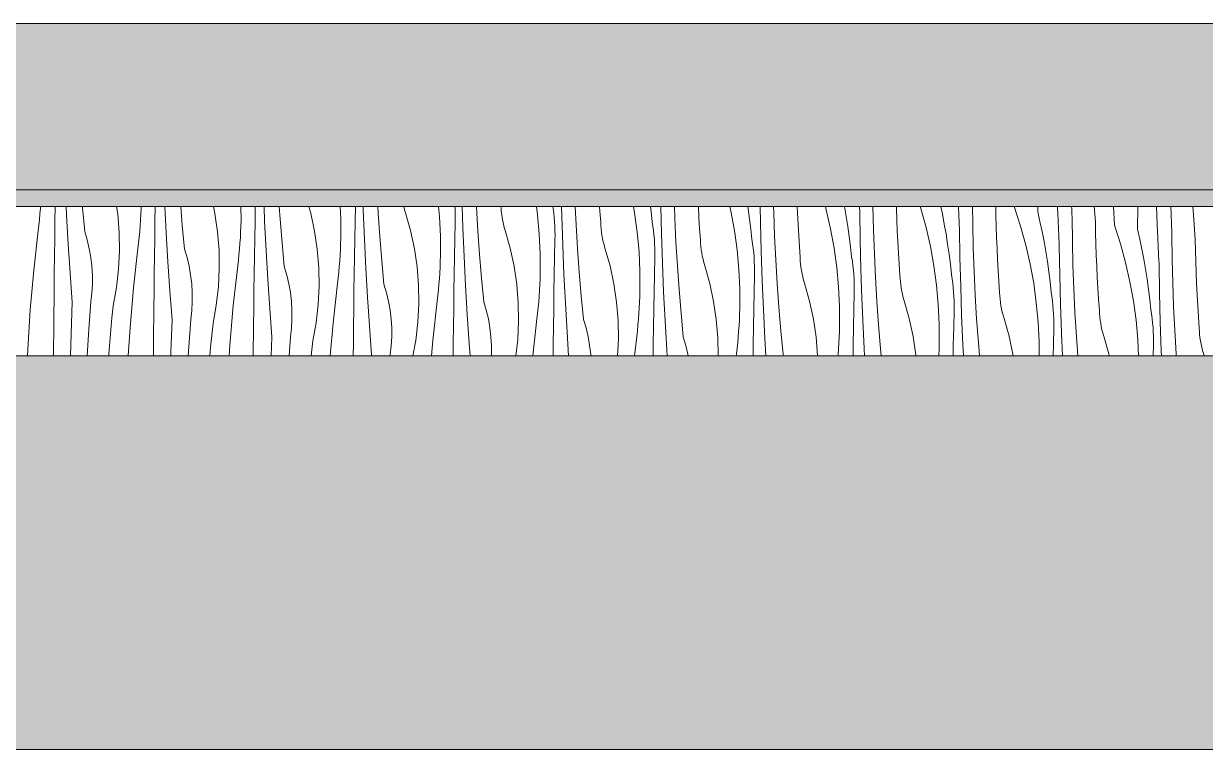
# Model space of a CAD drawing. Header units: millimetres. Extents: x -5804 to 56024, y 506 to 54141.
# Drawn here: x 40166 to 41589, y 28372 to 29245 of the extents above; entities that cross this region are included whole.
import ezdxf

# ---------------------------------------------------------------- set-up
doc = ezdxf.new("R2010")
doc.units = ezdxf.units.MM
doc.layers.add('2D Drafting - General2', color=251, linetype='Continuous', lineweight=15)
doc.layers.add('2D Drafting - General81', color=251, linetype='Continuous', lineweight=20)

# ---------------------------------------------------------------- blocks, each defined once
blk = doc.blocks.new('*X26')
at = {"layer": '2D Drafting - General81', "linetype": 'Continuous'}
for p, q in [((-55036.5, -105032.6), (-55035.9, -105025.8)), ((-55035.9, -105025.8), (-55035.3, -105018.9)), ((-55035.3, -105018.9), (-55035.2, -105016.9)), ((-55017.9, -105034.7), (-55017.6, -105016.9)), ((-55003.9, -105027.6), (-55004.4, -105016.9)), ((-55001.9, -105062.4), (-55003.9, -105027.6)), ((-54984.7, -105018.6), (-54984.8, -105016.9)), ((-54982, -105047), (-54984.7, -105018.6)), ((-54942.2, -105026.2), (-54943.6, -105016.9)), ((-54940.4, -105048.3), (-54942.2, -105026.2)), ((-54914.8, -105033.2), (-54914.5, -105026.4)), ((-54914.5, -105026.4), (-54914.2, -105019.5)), ((-54914.2, -105019.5), (-54914.1, -105016.9)), ((-54897.5, -105035), (-54897.1, -105016.9)), ((-54883.8, -105048.8), (-54885.4, -105016.9)), ((-54864.6, -105039.7), (-54866.5, -105016.9)), ((-54825.4, -105025.4), (-54827.2, -105016.9)), ((-54822.1, -105047.4), (-54825.4, -105025.4)), ((-54794, -105016.9), (-54793.9, -105033.8)), ((-54777, -105035.2), (-54776.7, -105016.9)), ((-54765.5, -105035.1), (-54766.2, -105016.9)), ((-54746.9, -105032.4), (-54748, -105016.9)), ((-54709.9, -105024.9), (-54712.2, -105016.9)), ((-54705.3, -105046.6), (-54709.9, -105024.9)), ((-54674.6, -105016.9), (-54673.9, -105031.5)), ((-54656.6, -105035.5), (-54656.2, -105016.9)), ((-54646.9, -105021.4), (-54647, -105016.9)), ((-54645.4, -105056.2), (-54646.9, -105021.4)), ((-54628.9, -105025.1), (-54629.4, -105016.9)), ((-54626.8, -105053.6), (-54628.9, -105025.1)), ((-54598, -105017.1), (-54598.1, -105016.9)), ((-54597, -105021), (-54598, -105017.1)), ((-54595.9, -105024.7), (-54597, -105021)), ((-54589.9, -105046.1), (-54595.9, -105024.7)), ((-54556.1, -105016.9), (-54554.9, -105029.1)), ((-54554.9, -105029.1), (-54553.8, -105052.6)), ((-54536.3, -105019.7), (-54536.4, -105016.9)), ((-54536.1, -105025), (-54536.3, -105019.7)), ((-54536, -105030.4), (-54536.1, -105025)), ((-54526.8, -105042.5), (-54527.6, -105016.9)), ((-54510.5, -105017.7), (-54510.5, -105016.9)), ((-54508.8, -105046.3), (-54510.5, -105017.7)), ((-54480.9, -105018.8), (-54481, -105016.9)), ((-54480.6, -105022.7), (-54480.9, -105018.8)), ((-54480.1, -105026.7), (-54480.6, -105022.7)), ((-54479.6, -105030.6), (-54480.1, -105026.7)), ((-54438.4, -105016.9), (-54437, -105026.9)), ((-54437, -105026.9), (-54434.9, -105050.3)), ((-54418.2, -105019.4), (-54418.6, -105016.9)), ((-54417.5, -105024.8), (-54418.2, -105019.4)), ((-54417, -105030.1), (-54417.5, -105024.8)), ((-54407.9, -105028.8), (-54408.2, -105016.9)), ((-54406.7, -105063.7), (-54407.9, -105028.8)), ((-54390.4, -105038.9), (-54391.5, -105016.9)), ((-54361.9, -105022.7), (-54362.3, -105016.9)), ((-54361, -105036), (-54361.9, -105022.7)), ((-54321.5, -105016.9), (-54320.1, -105024.8)), ((-54320.1, -105024.8), (-54316.9, -105048.1)), ((-54301.1, -105016.9), (-54300.3, -105023.1)), ((-54300.3, -105023.1), (-54299, -105035.3)), ((-54287.8, -105050), (-54288.6, -105016.9)), ((-54271.7, -105031.5), (-54272.2, -105016.9)), ((-54243.4, -105017.3), (-54243.5, -105016.9)), ((-54242.7, -105030.6), (-54243.4, -105017.3)), ((-54205.6, -105016.9), (-54204.2, -105022.8)), ((-54204.2, -105022.8), (-54200, -105045.9)), ((-54184, -105016.9), (-54183.5, -105019.9)), ((-54183.5, -105019.9), (-54181.8, -105032.1)), ((-54168.6, -105036.2), (-54168.9, -105016.9)), ((-54152.7, -105024.1), (-54152.8, -105016.9)), ((-54151.7, -105052.7), (-54152.7, -105024.1)), ((-54124, -105025.2), (-54124.4, -105016.9)), ((-54123.4, -105038.5), (-54124, -105025.2)), ((-54090.5, -105016.9), (-54089.4, -105021)), ((-54089.4, -105021), (-54084.2, -105044)), ((-54067.5, -105016.9), (-54065.4, -105029)), ((-54065.4, -105029), (-54063.4, -105041.1)), ((-54049.4, -105017.8), (-54049.4, -105016.9)), ((-54049.1, -105022.5), (-54049.4, -105017.8)), ((-54048.6, -105057.4), (-54049.1, -105022.5)), ((-54032.6, -105045.3), (-54033.3, -105016.9)), ((-54005, -105019.7), (-54005, -105016.9)), ((-54004.5, -105033.1), (-54005, -105019.7)), ((-53976.4, -105016.9), (-53975.5, -105019.5)), ((-53975.5, -105019.5), (-53969.3, -105042.2)), ((-53951.6, -105016.9), (-53949.7, -105026)), ((-53949.7, -105026), (-53947.4, -105038.1)), ((-53930.2, -105020.3), (-53930.4, -105016.9)), ((-53930, -105025), (-53930.2, -105020.3)), ((-53929.8, -105029.7), (-53930, -105025)), ((-53929.5, -105034.3), (-53929.8, -105029.7)), ((-53913.2, -105037.9), (-53913.5, -105016.9)), ((-53885.3, -105027.6), (-53885.5, -105016.9)), ((-53884.9, -105040.9), (-53885.3, -105027.6)), ((-53862.7, -105018.3), (-53862.8, -105016.9)), ((-53862.7, -105018.3), (-53855.5, -105040.7)), ((-53834.9, -105023.2), (-53834.8, -105016.9)), ((-53834.9, -105023.2), (-53832.2, -105035.2)), ((-53810.7, -105027.5), (-53811.1, -105016.9)), ((-53810.5, -105032.1), (-53810.7, -105027.5)), ((-53794, -105019.4), (-53794.1, -105016.9)), ((-53793.7, -105025), (-53794, -105019.4)), ((-53793.5, -105030.5), (-53793.7, -105025)), ((-53765.5, -105035.5), (-53766.8, -105016.9)), ((-53742.6, -105039.5), (-53743.8, -105016.9)), ((-53714.8, -105044.4), (-53714.6, -105016.9)), ((-53690.7, -105048.6), (-53691.8, -105016.9)), ((-53674.7, -105018.4), (-53674.8, -105016.9)), ((-53674.5, -105023.9), (-53674.7, -105018.4)), ((-53674.3, -105029.5), (-53674.5, -105023.9)), ((-53674.1, -105035), (-53674.3, -105029.5)), ((-53647.2, -105032.5), (-53648.1, -105016.9)), ((-55038, -105046.3), (-55037.2, -105039.5)), ((-55037.2, -105039.5), (-55036.5, -105032.6)), ((-55018.2, -105055.6), (-55017.9, -105034.7)), ((-54915.8, -105047), (-54915.3, -105040.1)), ((-54915.3, -105040.1), (-54914.8, -105033.2)), ((-54897.8, -105055.9), (-54897.5, -105035)), ((-54861.9, -105068.2), (-54864.6, -105039.7)), ((-54794.4, -105047.6), (-54794.1, -105040.7)), ((-54794.1, -105040.7), (-54793.9, -105033.8)), ((-54777.4, -105056.1), (-54777, -105035.2)), ((-54763.7, -105069.9), (-54765.5, -105035.1)), ((-54744.5, -105060.9), (-54746.9, -105032.4)), ((-54673.9, -105031.5), (-54673.9, -105055)), ((-54657, -105056.4), (-54656.6, -105035.5)), ((-54536.5, -105056.7), (-54536, -105035.8)), ((-54536, -105035.8), (-54536, -105030.4)), ((-54525.3, -105077.4), (-54526.8, -105042.5)), ((-54478.8, -105034.5), (-54479.6, -105030.6)), ((-54478, -105038.3), (-54478.8, -105034.5)), ((-54477, -105042.1), (-54478, -105038.3)), ((-54475.8, -105045.9), (-54477, -105042.1)), ((-54416.5, -105035.5), (-54417, -105030.1)), ((-54416.2, -105040.8), (-54416.5, -105035.5)), ((-54416, -105046.2), (-54416.2, -105040.8)), ((-54388.7, -105067.4), (-54390.4, -105038.9)), ((-54360.8, -105040), (-54361, -105036)), ((-54360.5, -105043.9), (-54360.8, -105040)), ((-54360.1, -105047.8), (-54360.5, -105043.9)), ((-54298.2, -105040.6), (-54299, -105035.3)), ((-54297.5, -105045.9), (-54298.2, -105040.6)), ((-54270.4, -105060.1), (-54271.7, -105031.5)), ((-54241.9, -105043.9), (-54242.7, -105030.6)), ((-54241, -105057.2), (-54241.9, -105043.9)), ((-54181.8, -105032.1), (-54180.2, -105044.2)), ((-54167.7, -105071.1), (-54168.6, -105036.2)), ((-54122.6, -105051.8), (-54123.4, -105038.5)), ((-54084.2, -105044), (-54080, -105067.1)), ((-54063.4, -105041.1), (-54061.7, -105053.2)), ((-54004, -105046.4), (-54004.5, -105033.1)), ((-53969.3, -105042.2), (-53964.1, -105065.1)), ((-53947.4, -105038.1), (-53945.3, -105050.1)), ((-53929.3, -105039), (-53929.5, -105034.3)), ((-53929.1, -105043.7), (-53929.3, -105039)), ((-53928.5, -105078.6), (-53929.1, -105043.7)), ((-53912.5, -105066.5), (-53913.2, -105037.9)), ((-53884.4, -105054.2), (-53884.9, -105040.9)), ((-53855.5, -105040.7), (-53849.2, -105063.4)), ((-53832.2, -105035.2), (-53829.7, -105047.2)), ((-53810.3, -105036.8), (-53810.5, -105032.1)), ((-53810.1, -105041.5), (-53810.3, -105036.8)), ((-53809.9, -105046.2), (-53810.1, -105041.5)), ((-53793.1, -105059.1), (-53793.5, -105030.5)), ((-53765.2, -105048.8), (-53765.5, -105035.5)), ((-53742.6, -105039.5), (-53735.4, -105061.9)), ((-53673.9, -105040.6), (-53674.1, -105035)), ((-53673.7, -105046.1), (-53673.9, -105040.6)), ((-53645.4, -105056.6), (-53647.2, -105032.5)), ((-55043.3, -105093.8), (-55038, -105046.3)), ((-55018.5, -105076.5), (-55018.2, -105055.6)), ((-54978.9, -105057.3), (-54982, -105047)), ((-54976.5, -105067.8), (-54978.9, -105057.3)), ((-54940.1, -105070.5), (-54940.4, -105048.3)), ((-54917.1, -105060.6), (-54916.4, -105053.8)), ((-54916.4, -105053.8), (-54915.8, -105047)), ((-54898.1, -105076.7), (-54897.8, -105055.9)), ((-54881.8, -105083.6), (-54883.8, -105048.8)), ((-54820.4, -105069.5), (-54822.1, -105047.4)), ((-54795.2, -105061.3), (-54794.7, -105054.4)), ((-54794.7, -105054.4), (-54794.4, -105047.6)), ((-54777.7, -105077), (-54777.4, -105056.1)), ((-54702.1, -105068.5), (-54705.3, -105046.6)), ((-54674, -105061.9), (-54673.9, -105055)), ((-54657.3, -105077.3), (-54657, -105056.4)), ((-54643.7, -105091.1), (-54645.4, -105056.2)), ((-54624.5, -105082.1), (-54626.8, -105053.6)), ((-54585.2, -105067.8), (-54589.9, -105046.1)), ((-54553.8, -105052.6), (-54553.8, -105076.2)), ((-54536.9, -105077.6), (-54536.5, -105056.7)), ((-54506.8, -105074.8), (-54508.8, -105046.3)), ((-54469.8, -105067.3), (-54475.8, -105045.9)), ((-54434.9, -105050.3), (-54433.8, -105073.8)), ((-54416.4, -105077.9), (-54416, -105057)), ((-54415.9, -105051.6), (-54416, -105046.2)), ((-54416, -105057), (-54415.9, -105051.6)), ((-54359.5, -105051.7), (-54360.1, -105047.8)), ((-54358.8, -105055.6), (-54359.5, -105051.7)), ((-54357.9, -105059.5), (-54358.8, -105055.6)), ((-54316.9, -105048.1), (-54314.8, -105071.5)), ((-54296.9, -105051.3), (-54297.5, -105045.9)), ((-54296.4, -105056.6), (-54296.9, -105051.3)), ((-54296.1, -105062), (-54296.4, -105056.6)), ((-54286.7, -105084.9), (-54287.8, -105050)), ((-54240.8, -105061.2), (-54241, -105057.2)), ((-54200, -105045.9), (-54196.9, -105069.2)), ((-54180.2, -105044.2), (-54178.9, -105056.4)), ((-54178.1, -105061.8), (-54178.9, -105056.4)), ((-54150.3, -105081.3), (-54151.7, -105052.7)), ((-54121.8, -105065.1), (-54122.6, -105051.8)), ((-54061.7, -105053.2), (-54060.2, -105065.4)), ((-54047.7, -105092.3), (-54048.6, -105057.4)), ((-54031.6, -105073.9), (-54032.6, -105045.3)), ((-54003.3, -105059.7), (-54004, -105046.4)), ((-53945.3, -105050.1), (-53943.4, -105062.3)), ((-53883.9, -105067.5), (-53884.4, -105054.2)), ((-53829.7, -105047.2), (-53827.3, -105059.2)), ((-53809.7, -105050.8), (-53809.9, -105046.2)), ((-53809.5, -105055.5), (-53809.7, -105050.8)), ((-53809.2, -105060.2), (-53809.5, -105055.5)), ((-53764.8, -105062.1), (-53765.2, -105048.8)), ((-53714.8, -105044.4), (-53712.1, -105056.3)), ((-53712.1, -105056.3), (-53709.6, -105068.4)), ((-53690.5, -105053.3), (-53690.7, -105048.6)), ((-53690.3, -105058), (-53690.5, -105053.3)), ((-53690.1, -105062.7), (-53690.3, -105058)), ((-53673.4, -105051.7), (-53673.7, -105046.1)), ((-53673.1, -105080.3), (-53673.4, -105051.7)), ((-53645.1, -105069.9), (-53645.4, -105056.6)), ((-54999.6, -105097.3), (-55001.9, -105062.4)), ((-54974.6, -105078.3), (-54976.5, -105067.8)), ((-54941.2, -105092.6), (-54940.1, -105070.5)), ((-54923.3, -105115), (-54917.9, -105067.5)), ((-54917.9, -105067.5), (-54917.1, -105060.6)), ((-54858.9, -105078.5), (-54861.9, -105068.2)), ((-54820, -105091.7), (-54820.4, -105069.5)), ((-54796.4, -105075), (-54795.7, -105068.1)), ((-54795.7, -105068.1), (-54795.2, -105061.3)), ((-54761.7, -105104.8), (-54763.7, -105069.9)), ((-54741.8, -105089.4), (-54744.5, -105060.9)), ((-54700.3, -105090.7), (-54702.1, -105068.5)), ((-54674.7, -105075.6), (-54674.3, -105068.7)), ((-54674.3, -105068.7), (-54674, -105061.9)), ((-54582, -105089.7), (-54585.2, -105067.8)), ((-54465.2, -105088.9), (-54469.8, -105067.3)), ((-54405.3, -105098.6), (-54406.7, -105063.7)), ((-54386.7, -105095.9), (-54388.7, -105067.4)), ((-54356.9, -105063.3), (-54357.9, -105059.5)), ((-54355.8, -105067.1), (-54356.9, -105063.3)), ((-54349.7, -105088.4), (-54355.8, -105067.1)), ((-54314.8, -105071.5), (-54313.7, -105095)), ((-54295.9, -105067.4), (-54296.1, -105062)), ((-54295.9, -105072.8), (-54295.9, -105067.4)), ((-54268.7, -105088.6), (-54270.4, -105060.1)), ((-54240.5, -105065.1), (-54240.8, -105061.2)), ((-54240, -105069), (-54240.5, -105065.1)), ((-54239.4, -105072.9), (-54240, -105069)), ((-54196.9, -105069.2), (-54194.7, -105092.7)), ((-54177.4, -105067.1), (-54178.1, -105061.8)), ((-54176.8, -105072.4), (-54177.4, -105067.1)), ((-54176.4, -105077.8), (-54176.8, -105072.4)), ((-54166.6, -105106), (-54167.7, -105071.1)), ((-54120.9, -105078.4), (-54121.8, -105065.1)), ((-54080, -105067.1), (-54076.8, -105090.4)), ((-54060.2, -105065.4), (-54058.9, -105077.6)), ((-54002.6, -105073), (-54003.3, -105059.7)), ((-53964.1, -105065.1), (-53959.9, -105088.3)), ((-53943.4, -105062.3), (-53941.6, -105074.4)), ((-53911.5, -105095), (-53912.5, -105066.5)), ((-53883.2, -105080.8), (-53883.9, -105067.5)), ((-53849.2, -105063.4), (-53844, -105086.3)), ((-53827.3, -105059.2), (-53825.2, -105071.3)), ((-53825.2, -105071.3), (-53823.3, -105083.4)), ((-53809, -105064.9), (-53809.2, -105060.2)), ((-53808.4, -105099.8), (-53809, -105064.9)), ((-53792.5, -105087.7), (-53793.1, -105059.1)), ((-53764.4, -105075.4), (-53764.8, -105062.1)), ((-53735.4, -105061.9), (-53729.2, -105084.5)), ((-53709.6, -105068.4), (-53707.3, -105080.4)), ((-53689.9, -105067.3), (-53690.1, -105062.7)), ((-53689.6, -105072), (-53689.9, -105067.3)), ((-53689.4, -105076.7), (-53689.6, -105072)), ((-53644.8, -105083.3), (-53645.1, -105069.9)), ((-55018.7, -105097.4), (-55018.5, -105076.5)), ((-54973.4, -105089), (-54974.6, -105078.3)), ((-54898.4, -105097.6), (-54898.1, -105076.7)), ((-54879.5, -105118.5), (-54881.8, -105083.6)), ((-54856.4, -105088.9), (-54858.9, -105078.5)), ((-54797.9, -105088.6), (-54797.1, -105081.8)), ((-54797.1, -105081.8), (-54796.4, -105075)), ((-54778.1, -105097.9), (-54777.7, -105077)), ((-54675.7, -105089.3), (-54675.1, -105082.4)), ((-54675.1, -105082.4), (-54674.7, -105075.6)), ((-54657.7, -105098.2), (-54657.3, -105077.3)), ((-54621.8, -105110.5), (-54624.5, -105082.1)), ((-54554.3, -105089.9), (-54554, -105083)), ((-54554, -105083), (-54553.8, -105076.2)), ((-54537.3, -105098.5), (-54536.9, -105077.6)), ((-54523.6, -105112.3), (-54525.3, -105077.4)), ((-54504.4, -105103.3), (-54506.8, -105074.8)), ((-54433.8, -105073.8), (-54433.7, -105097.3)), ((-54416.8, -105098.8), (-54416.4, -105077.9)), ((-54296.4, -105099), (-54295.9, -105078.1)), ((-54295.9, -105078.1), (-54295.9, -105072.8)), ((-54285.2, -105119.8), (-54286.7, -105084.9)), ((-54238.7, -105076.8), (-54239.4, -105072.9)), ((-54237.8, -105080.6), (-54238.7, -105076.8)), ((-54236.8, -105084.5), (-54237.8, -105080.6)), ((-54235.7, -105088.3), (-54236.8, -105084.5)), ((-54176.1, -105083.2), (-54176.4, -105077.8)), ((-54175.9, -105088.6), (-54176.1, -105083.2)), ((-54148.6, -105109.8), (-54150.3, -105081.3)), ((-54120.7, -105082.3), (-54120.9, -105078.4)), ((-54120.4, -105086.3), (-54120.7, -105082.3)), ((-54119.9, -105090.2), (-54120.4, -105086.3)), ((-54058, -105082.9), (-54058.9, -105077.6)), ((-54057.3, -105088.3), (-54058, -105082.9)), ((-54030.2, -105102.4), (-54031.6, -105073.9)), ((-54001.7, -105086.3), (-54002.6, -105073)), ((-54000.8, -105099.5), (-54001.7, -105086.3)), ((-53941.6, -105074.4), (-53940.1, -105086.6)), ((-53940.1, -105086.6), (-53938.8, -105098.8)), ((-53927.6, -105113.5), (-53928.5, -105078.6)), ((-53882.5, -105094.1), (-53883.2, -105080.8)), ((-53844, -105086.3), (-53839.8, -105109.4)), ((-53823.3, -105083.4), (-53821.6, -105095.6)), ((-53763.8, -105088.7), (-53764.4, -105075.4)), ((-53729.2, -105084.5), (-53724, -105107.5)), ((-53707.3, -105080.4), (-53705.2, -105092.5)), ((-53689.2, -105081.4), (-53689.4, -105076.7)), ((-53688.9, -105086), (-53689.2, -105081.4)), ((-53688.3, -105120.9), (-53688.9, -105086)), ((-53672.4, -105108.8), (-53673.1, -105080.3)), ((-53644.3, -105096.6), (-53644.8, -105083.3)), ((-55047.5, -105141.4), (-55043.3, -105093.8)), ((-55018.9, -105118.3), (-55018.7, -105097.4)), ((-54997, -105132.1), (-54999.6, -105097.3)), ((-54972.7, -105099.7), (-54973.4, -105089)), ((-54972.7, -105110.4), (-54972.7, -105099.7)), ((-54943.7, -105114.7), (-54941.2, -105092.6)), ((-54898.6, -105118.5), (-54898.4, -105097.6)), ((-54854.6, -105099.5), (-54856.4, -105088.9)), ((-54853.3, -105110.1), (-54854.6, -105099.5)), ((-54821.1, -105113.8), (-54820, -105091.7)), ((-54803.2, -105136.1), (-54797.9, -105088.6)), ((-54778.3, -105118.8), (-54778.1, -105097.9)), ((-54738.8, -105099.7), (-54741.8, -105089.4)), ((-54736.3, -105110.1), (-54738.8, -105099.7)), ((-54700, -105112.8), (-54700.3, -105090.7)), ((-54677, -105103), (-54676.3, -105096.1)), ((-54676.3, -105096.1), (-54675.7, -105089.3)), ((-54658, -105119.1), (-54657.7, -105098.2)), ((-54641.7, -105126), (-54643.7, -105091.1)), ((-54580.2, -105111.8), (-54582, -105089.7)), ((-54555.1, -105103.6), (-54554.6, -105096.8)), ((-54554.6, -105096.8), (-54554.3, -105089.9)), ((-54537.6, -105119.4), (-54537.3, -105098.5)), ((-54461.9, -105110.9), (-54465.2, -105088.9)), ((-54433.9, -105104.2), (-54433.7, -105097.3)), ((-54417.2, -105119.6), (-54416.8, -105098.8)), ((-54403.5, -105133.4), (-54405.3, -105098.6)), ((-54384.3, -105124.4), (-54386.7, -105095.9)), ((-54345.1, -105110.1), (-54349.7, -105088.4)), ((-54313.7, -105095), (-54313.7, -105118.5)), ((-54296.8, -105119.9), (-54296.4, -105099)), ((-54266.6, -105117.1), (-54268.7, -105088.6)), ((-54229.7, -105109.6), (-54235.7, -105088.3)), ((-54194.7, -105092.7), (-54193.6, -105116.2)), ((-54176.3, -105120.2), (-54175.8, -105099.3)), ((-54175.8, -105093.9), (-54175.9, -105088.6)), ((-54175.8, -105099.3), (-54175.8, -105093.9)), ((-54119.3, -105094.1), (-54119.9, -105090.2)), ((-54118.6, -105098), (-54119.3, -105094.1)), ((-54117.8, -105101.8), (-54118.6, -105098)), ((-54076.8, -105090.4), (-54074.7, -105113.8)), ((-54056.8, -105093.6), (-54057.3, -105088.3)), ((-54056.3, -105099), (-54056.8, -105093.6)), ((-54056, -105104.3), (-54056.3, -105099)), ((-54046.5, -105127.2), (-54047.7, -105092.3)), ((-54000.6, -105103.5), (-54000.8, -105099.5)), ((-53959.9, -105088.3), (-53956.7, -105111.6)), ((-53938, -105104.1), (-53938.8, -105098.8)), ((-53910.2, -105123.6), (-53911.5, -105095)), ((-53881.7, -105107.4), (-53882.5, -105094.1)), ((-53821.6, -105095.6), (-53820, -105107.8)), ((-53807.5, -105134.7), (-53808.4, -105099.8)), ((-53791.4, -105116.2), (-53792.5, -105087.7)), ((-53763.2, -105102), (-53763.8, -105088.7)), ((-53705.2, -105092.5), (-53703.2, -105104.6)), ((-53643.8, -105109.9), (-53644.3, -105096.6)), ((-54973.3, -105121.1), (-54972.7, -105110.4)), ((-54947.7, -105136.5), (-54943.7, -105114.7)), ((-54927.5, -105162.6), (-54923.3, -105115)), ((-54852.7, -105120.8), (-54853.3, -105110.1)), ((-54823.7, -105135.8), (-54821.1, -105113.8)), ((-54759.4, -105139.6), (-54761.7, -105104.8)), ((-54734.5, -105120.7), (-54736.3, -105110.1)), ((-54701.1, -105135), (-54700, -105112.8)), ((-54683.1, -105157.3), (-54677.8, -105109.8)), ((-54677.8, -105109.8), (-54677, -105103)), ((-54618.7, -105120.8), (-54621.8, -105110.5)), ((-54579.9, -105134), (-54580.2, -105111.8)), ((-54556.2, -105117.3), (-54555.6, -105110.5)), ((-54555.6, -105110.5), (-54555.1, -105103.6)), ((-54521.6, -105147.1), (-54523.6, -105112.3)), ((-54501.7, -105131.7), (-54504.4, -105103.3)), ((-54460.2, -105133), (-54461.9, -105110.9)), ((-54434.5, -105117.9), (-54434.2, -105111.1)), ((-54434.2, -105111.1), (-54433.9, -105104.2)), ((-54341.9, -105132.1), (-54345.1, -105110.1)), ((-54225, -105131.3), (-54229.7, -105109.6)), ((-54165.1, -105140.9), (-54166.6, -105106)), ((-54146.6, -105138.3), (-54148.6, -105109.8)), ((-54116.8, -105105.6), (-54117.8, -105101.8)), ((-54115.6, -105109.4), (-54116.8, -105105.6)), ((-54109.6, -105130.8), (-54115.6, -105109.4)), ((-54074.7, -105113.8), (-54073.6, -105137.3)), ((-54055.8, -105109.7), (-54056, -105104.3)), ((-54055.7, -105115.1), (-54055.8, -105109.7)), ((-54055.8, -105120.5), (-54055.7, -105115.1)), ((-54028.5, -105131), (-54030.2, -105102.4)), ((-54000.3, -105107.4), (-54000.6, -105103.5)), ((-53999.9, -105111.4), (-54000.3, -105107.4)), ((-53999.3, -105115.3), (-53999.9, -105111.4)), ((-53956.7, -105111.6), (-53954.6, -105135)), ((-53937.3, -105109.4), (-53938, -105104.1)), ((-53936.7, -105114.8), (-53937.3, -105109.4)), ((-53936.2, -105120.1), (-53936.7, -105114.8)), ((-53926.5, -105148.4), (-53927.6, -105113.5)), ((-53880.8, -105120.7), (-53881.7, -105107.4)), ((-53839.8, -105109.4), (-53836.7, -105132.8)), ((-53820, -105107.8), (-53818.7, -105120)), ((-53762.4, -105115.3), (-53763.2, -105102)), ((-53724, -105107.5), (-53719.8, -105130.6)), ((-53703.2, -105104.6), (-53701.5, -105116.8)), ((-53671.4, -105137.4), (-53672.4, -105108.8)), ((-53643.1, -105123.2), (-53643.8, -105109.9)), ((-55019.3, -105157.6), (-55018.9, -105118.3)), ((-54974.5, -105131.8), (-54973.3, -105121.1)), ((-54898.9, -105139.4), (-54898.6, -105118.5)), ((-54876.9, -105153.3), (-54879.5, -105118.5)), ((-54852.6, -105131.6), (-54852.7, -105120.8)), ((-54778.6, -105139.7), (-54778.3, -105118.8)), ((-54733.2, -105131.3), (-54734.5, -105120.7)), ((-54658.3, -105140), (-54658, -105119.1)), ((-54639.4, -105160.8), (-54641.7, -105126)), ((-54616.3, -105131.3), (-54618.7, -105120.8)), ((-54557.7, -105131), (-54556.9, -105124.1)), ((-54556.9, -105124.1), (-54556.2, -105117.3)), ((-54537.9, -105140.3), (-54537.6, -105119.4)), ((-54435.5, -105131.6), (-54435, -105124.8)), ((-54435, -105124.8), (-54434.5, -105117.9)), ((-54417.5, -105140.5), (-54417.2, -105119.6)), ((-54381.6, -105152.9), (-54384.3, -105124.4)), ((-54314.1, -105132.2), (-54313.8, -105125.4)), ((-54313.8, -105125.4), (-54313.7, -105118.5)), ((-54297.1, -105140.8), (-54296.8, -105119.9)), ((-54283.5, -105154.6), (-54285.2, -105119.8)), ((-54264.3, -105145.6), (-54266.6, -105117.1)), ((-54193.6, -105116.2), (-54193.6, -105139.7)), ((-54176.7, -105141.1), (-54176.3, -105120.2)), ((-54056.2, -105141.4), (-54055.8, -105120.5)), ((-54045.1, -105162.1), (-54046.5, -105127.2)), ((-53998.6, -105119.1), (-53999.3, -105115.3)), ((-53997.7, -105123), (-53998.6, -105119.1)), ((-53996.7, -105126.8), (-53997.7, -105123)), ((-53995.6, -105130.6), (-53996.7, -105126.8)), ((-53935.9, -105125.5), (-53936.2, -105120.1)), ((-53935.7, -105130.9), (-53935.9, -105125.5)), ((-53908.5, -105152.1), (-53910.2, -105123.6)), ((-53880.6, -105124.7), (-53880.8, -105120.7)), ((-53880.3, -105128.6), (-53880.6, -105124.7)), ((-53879.8, -105132.5), (-53880.3, -105128.6)), ((-53817.9, -105125.3), (-53818.7, -105120)), ((-53817.2, -105130.6), (-53817.9, -105125.3)), ((-53790.1, -105144.8), (-53791.4, -105116.2)), ((-53761.6, -105128.6), (-53762.4, -105115.3)), ((-53760.7, -105141.9), (-53761.6, -105128.6)), ((-53701.5, -105116.8), (-53700, -105128.9)), ((-53700, -105128.9), (-53698.6, -105141.1)), ((-53687.5, -105155.8), (-53688.3, -105120.9)), ((-53642.4, -105136.5), (-53643.1, -105123.2)), ((-55050.6, -105189.2), (-55047.5, -105141.4)), ((-54998.4, -105170.2), (-54997, -105132.1)), ((-54976.9, -105164.7), (-54974.5, -105131.8)), ((-54949.2, -105150.9), (-54947.7, -105136.5)), ((-54899.2, -105178.8), (-54898.9, -105139.4)), ((-54854.4, -105152.9), (-54853.2, -105142.3)), ((-54853.2, -105142.3), (-54852.6, -105131.6)), ((-54827.6, -105157.7), (-54823.7, -105135.8)), ((-54807.4, -105183.8), (-54803.2, -105136.1)), ((-54778.8, -105160.6), (-54778.6, -105139.7)), ((-54756.8, -105174.4), (-54759.4, -105139.6)), ((-54732.6, -105142), (-54733.2, -105131.3)), ((-54732.6, -105152.7), (-54732.6, -105142)), ((-54703.6, -105157), (-54701.1, -105135)), ((-54658.5, -105160.9), (-54658.3, -105140)), ((-54614.4, -105141.8), (-54616.3, -105131.3)), ((-54613.2, -105152.5), (-54614.4, -105141.8)), ((-54581, -105156.2), (-54579.9, -105134)), ((-54563.1, -105178.5), (-54557.7, -105131)), ((-54538.2, -105161.2), (-54537.9, -105140.3)), ((-54498.7, -105142), (-54501.7, -105131.7)), ((-54496.2, -105152.4), (-54498.7, -105142)), ((-54459.8, -105155.2), (-54460.2, -105133)), ((-54436.9, -105145.3), (-54436.2, -105138.5)), ((-54436.2, -105138.5), (-54435.5, -105131.6)), ((-54417.9, -105161.4), (-54417.5, -105140.5)), ((-54401.5, -105168.3), (-54403.5, -105133.4)), ((-54340.1, -105154.2), (-54341.9, -105132.1)), ((-54314.9, -105146), (-54314.5, -105139.1)), ((-54314.5, -105139.1), (-54314.1, -105132.2)), ((-54297.5, -105161.7), (-54297.1, -105140.8)), ((-54221.8, -105153.2), (-54225, -105131.3)), ((-54193.8, -105146.5), (-54193.6, -105139.7)), ((-54177.1, -105162), (-54176.7, -105141.1)), ((-54163.4, -105175.8), (-54165.1, -105140.9)), ((-54144.2, -105166.8), (-54146.6, -105138.3)), ((-54105, -105152.5), (-54109.6, -105130.8)), ((-54073.6, -105137.3), (-54073.5, -105160.8)), ((-54056.6, -105162.3), (-54056.2, -105141.4)), ((-54026.5, -105159.5), (-54028.5, -105131)), ((-53989.5, -105151.9), (-53995.6, -105130.6)), ((-53954.6, -105135), (-53953.5, -105158.5)), ((-53936.1, -105162.5), (-53935.7, -105141.7)), ((-53935.6, -105136.3), (-53935.7, -105130.9)), ((-53935.7, -105141.7), (-53935.6, -105136.3)), ((-53879.2, -105136.4), (-53879.8, -105132.5)), ((-53878.5, -105140.3), (-53879.2, -105136.4)), ((-53877.6, -105144.2), (-53878.5, -105140.3)), ((-53836.7, -105132.8), (-53834.5, -105156.2)), ((-53816.6, -105136), (-53817.2, -105130.6)), ((-53816.2, -105141.3), (-53816.6, -105136)), ((-53815.8, -105146.7), (-53816.2, -105141.3)), ((-53806.4, -105169.6), (-53807.5, -105134.7)), ((-53760.5, -105145.8), (-53760.7, -105141.9)), ((-53719.8, -105130.6), (-53716.6, -105153.9)), ((-53697.8, -105146.4), (-53698.6, -105141.1)), ((-53670, -105165.9), (-53671.4, -105137.4)), ((-53641.5, -105149.8), (-53642.4, -105136.5)), ((-55019.6, -105196.9), (-55019.3, -105157.6)), ((-54950.6, -105165.4), (-54949.2, -105150.9)), ((-54878.3, -105191.4), (-54876.9, -105153.3)), ((-54856.9, -105185.9), (-54854.4, -105152.9)), ((-54829.1, -105172.1), (-54827.6, -105157.7)), ((-54733.1, -105163.5), (-54732.6, -105152.7)), ((-54707.5, -105178.8), (-54703.6, -105157)), ((-54686.6, -105196.9), (-54683.1, -105157.3)), ((-54612.5, -105163.2), (-54613.2, -105152.5)), ((-54583.5, -105178.2), (-54581, -105156.2)), ((-54519.3, -105182), (-54521.6, -105147.1)), ((-54494.4, -105163), (-54496.2, -105152.4)), ((-54460.9, -105177.3), (-54459.8, -105155.2)), ((-54442.7, -105196.9), (-54437.7, -105152.1)), ((-54437.7, -105152.1), (-54436.9, -105145.3)), ((-54378.6, -105163.2), (-54381.6, -105152.9)), ((-54339.7, -105176.3), (-54340.1, -105154.2)), ((-54316.1, -105159.6), (-54315.5, -105152.8)), ((-54315.5, -105152.8), (-54314.9, -105146)), ((-54281.5, -105189.5), (-54283.5, -105154.6)), ((-54261.6, -105174.1), (-54264.3, -105145.6)), ((-54220, -105175.3), (-54221.8, -105153.2)), ((-54194.4, -105160.3), (-54194, -105153.4)), ((-54194, -105153.4), (-54193.8, -105146.5)), ((-54101.7, -105174.4), (-54105, -105152.5)), ((-53984.9, -105173.6), (-53989.5, -105151.9)), ((-53925, -105183.3), (-53926.5, -105148.4)), ((-53906.4, -105180.6), (-53908.5, -105152.1)), ((-53876.6, -105148), (-53877.6, -105144.2)), ((-53875.5, -105151.8), (-53876.6, -105148)), ((-53869.5, -105173.1), (-53875.5, -105151.8)), ((-53834.5, -105156.2), (-53833.4, -105179.7)), ((-53815.7, -105152.1), (-53815.8, -105146.7)), ((-53815.6, -105157.4), (-53815.7, -105152.1)), ((-53815.6, -105162.8), (-53815.6, -105157.4)), ((-53788.4, -105173.3), (-53790.1, -105144.8)), ((-53760.2, -105149.8), (-53760.5, -105145.8)), ((-53759.7, -105153.7), (-53760.2, -105149.8)), ((-53759.1, -105157.6), (-53759.7, -105153.7)), ((-53758.4, -105161.5), (-53759.1, -105157.6)), ((-53716.6, -105153.9), (-53714.5, -105177.3)), ((-53697.1, -105151.8), (-53697.8, -105146.4)), ((-53696.6, -105157.1), (-53697.1, -105151.8)), ((-53696.1, -105162.5), (-53696.6, -105157.1)), ((-53686.3, -105190.7), (-53687.5, -105155.8)), ((-53640.6, -105163.1), (-53641.5, -105149.8)), ((-54999.1, -105196.9), (-54998.4, -105170.2)), ((-54978.9, -105196.9), (-54976.9, -105164.7)), ((-54951.9, -105179.8), (-54950.6, -105165.4)), ((-54929.7, -105196.9), (-54927.5, -105162.6)), ((-54830.5, -105186.5), (-54829.1, -105172.1)), ((-54779.1, -105196.9), (-54778.8, -105160.6)), ((-54734.3, -105174.1), (-54733.1, -105163.5)), ((-54658.7, -105181.8), (-54658.5, -105160.9)), ((-54636.8, -105195.6), (-54639.4, -105160.8)), ((-54612.5, -105173.9), (-54612.5, -105163.2)), ((-54538.4, -105182), (-54538.2, -105161.2)), ((-54493.1, -105173.7), (-54494.4, -105163)), ((-54418.1, -105182.3), (-54417.9, -105161.4)), ((-54399.6, -105196.9), (-54401.5, -105168.3)), ((-54376.1, -105173.6), (-54378.6, -105163.2)), ((-54317.6, -105173.3), (-54316.8, -105166.5)), ((-54316.8, -105166.5), (-54316.1, -105159.6)), ((-54297.8, -105182.6), (-54297.5, -105161.7)), ((-54195.4, -105174), (-54194.9, -105167.1)), ((-54194.9, -105167.1), (-54194.4, -105160.3)), ((-54177.4, -105182.9), (-54177.1, -105162)), ((-54141.5, -105195.2), (-54144.2, -105166.8)), ((-54074, -105174.6), (-54073.7, -105167.7)), ((-54073.7, -105167.7), (-54073.5, -105160.8)), ((-54057, -105183.2), (-54056.6, -105162.3)), ((-54043.3, -105196.9), (-54045.1, -105162.1)), ((-54024.1, -105187.9), (-54026.5, -105159.5)), ((-53953.5, -105158.5), (-53953.5, -105182)), ((-53936.6, -105183.4), (-53936.1, -105162.5)), ((-53816.1, -105183.7), (-53815.6, -105162.8)), ((-53805.3, -105196.9), (-53806.4, -105169.6)), ((-53757.6, -105165.3), (-53758.4, -105161.5)), ((-53756.6, -105169.2), (-53757.6, -105165.3)), ((-53755.4, -105172.9), (-53756.6, -105169.2)), ((-53695.8, -105167.9), (-53696.1, -105162.5)), ((-53695.6, -105173.2), (-53695.8, -105167.9)), ((-53668.3, -105194.5), (-53670, -105165.9)), ((-53640.4, -105167), (-53640.6, -105163.1)), ((-53640.1, -105170.9), (-53640.4, -105167)), ((-53639.7, -105174.9), (-53640.1, -105170.9)), ((-54953, -105194.3), (-54951.9, -105179.8)), ((-54899.4, -105196.9), (-54899.2, -105178.8)), ((-54857.5, -105196.9), (-54856.9, -105185.9)), ((-54808.3, -105196.9), (-54807.4, -105183.8)), ((-54757.7, -105196.9), (-54756.8, -105174.4)), ((-54736, -105196.9), (-54734.3, -105174.1)), ((-54709.1, -105193.3), (-54707.5, -105178.8)), ((-54658.9, -105196.9), (-54658.7, -105181.8)), ((-54614.3, -105195.3), (-54613.1, -105184.6)), ((-54613.1, -105184.6), (-54612.5, -105173.9)), ((-54586.9, -105196.9), (-54583.5, -105178.2)), ((-54564.7, -105196.9), (-54563.1, -105178.5)), ((-54538.6, -105196.9), (-54538.4, -105182)), ((-54518.2, -105196.9), (-54519.3, -105182)), ((-54492.5, -105184.4), (-54493.1, -105173.7)), ((-54492.4, -105195.1), (-54492.5, -105184.4)), ((-54463.2, -105196.9), (-54460.9, -105177.3)), ((-54418.3, -105196.9), (-54418.1, -105182.3)), ((-54374.3, -105184.2), (-54376.1, -105173.6)), ((-54373, -105194.8), (-54374.3, -105184.2)), ((-54340.8, -105196.9), (-54339.7, -105176.3)), ((-54320.2, -105196.9), (-54317.6, -105173.3)), ((-54298, -105196.9), (-54297.8, -105182.6)), ((-54258.5, -105184.3), (-54261.6, -105174.1)), ((-54256.1, -105194.8), (-54258.5, -105184.3)), ((-54219.7, -105196.9), (-54220, -105175.3)), ((-54196.7, -105187.7), (-54196, -105180.8)), ((-54196, -105180.8), (-54195.4, -105174)), ((-54177.6, -105196.9), (-54177.4, -105182.9)), ((-54162.2, -105196.9), (-54163.4, -105175.8)), ((-54100, -105196.5), (-54101.7, -105174.4)), ((-54074.8, -105188.3), (-54074.3, -105181.4)), ((-54074.3, -105181.4), (-54074, -105174.6)), ((-54057.2, -105196.9), (-54057, -105183.2)), ((-53981.7, -105195.6), (-53984.9, -105173.6)), ((-53953.6, -105188.9), (-53953.5, -105182)), ((-53936.8, -105196.9), (-53936.6, -105183.4)), ((-53924.3, -105196.9), (-53925, -105183.3)), ((-53905.1, -105196.9), (-53906.4, -105180.6)), ((-53864.8, -105194.8), (-53869.5, -105173.1)), ((-53833.4, -105179.7), (-53833.4, -105196.9)), ((-53816.3, -105196.9), (-53816.1, -105183.7)), ((-53786.7, -105196.9), (-53788.4, -105173.3)), ((-53749.4, -105194.3), (-53755.4, -105172.9)), ((-53714.5, -105177.3), (-53713.6, -105196.9)), ((-53695.8, -105196.9), (-53695.6, -105184)), ((-53695.5, -105178.6), (-53695.6, -105173.2)), ((-53695.6, -105184), (-53695.5, -105178.6)), ((-53639.1, -105178.8), (-53639.7, -105174.9)), ((-53638.4, -105182.7), (-53639.1, -105178.8)), ((-53637.5, -105186.5), (-53638.4, -105182.7)), ((-55051, -105196.9), (-55050.6, -105189.2)), ((-54953.2, -105196.9), (-54953, -105194.3)), ((-54878.5, -105196.9), (-54878.3, -105191.4)), ((-54831.4, -105196.9), (-54830.5, -105186.5)), ((-54709.4, -105196.9), (-54709.1, -105193.3)), ((-54636.8, -105196.9), (-54636.8, -105195.6)), ((-54614.4, -105196.9), (-54614.3, -105195.3)), ((-54492.5, -105196.9), (-54492.4, -105195.1)), ((-54372.9, -105196.9), (-54373, -105194.8)), ((-54281, -105196.9), (-54281.5, -105189.5)), ((-54255.7, -105196.9), (-54256.1, -105194.8)), ((-54197.8, -105196.9), (-54197.5, -105194.5)), ((-54197.5, -105194.5), (-54196.7, -105187.7)), ((-54141, -105196.9), (-54141.5, -105195.2)), ((-54100, -105196.9), (-54100, -105196.5)), ((-54075.5, -105196.9), (-54075.3, -105195.1)), ((-54075.3, -105195.1), (-54074.8, -105188.3)), ((-54023.3, -105196.9), (-54024.1, -105187.9)), ((-53981.6, -105196.9), (-53981.7, -105195.6)), ((-53954, -105196.9), (-53953.9, -105195.8)), ((-53953.9, -105195.8), (-53953.6, -105188.9)), ((-53864.5, -105196.9), (-53864.8, -105194.8)), ((-53748.8, -105196.9), (-53749.4, -105194.3)), ((-53686.1, -105196.9), (-53686.3, -105190.7)), ((-53668.2, -105196.9), (-53668.3, -105194.5)), ((-53636.5, -105190.3), (-53637.5, -105186.5)), ((-53635.4, -105194.1), (-53636.5, -105190.3)), ((-53634.6, -105196.9), (-53635.4, -105194.1))]:
    blk.add_line(p, q, dxfattribs=at)
blk = doc.blocks.new('Wype_nienie_41')
at = {"layer": '2D Drafting - General2', "linetype": 'Continuous'}
for p, q in [((-48401.9, -105016.9), (-58901, -105016.9)), ((-58901, -105196.9), (-48401.9, -105196.9))]:
    blk.add_line(p, q, dxfattribs=at)
at = {"layer": '2D Drafting - General81', "linetype": 'Continuous'}
blk.add_blockref('*X26', (0, 0), dxfattribs=at)

msp = doc.modelspace()

# ---------------------------------------------------------------- hatches: boundary and pattern name
at = {"layer": '2D Drafting - General81', "linetype": 'Continuous'}
h = msp.add_hatch(dxfattribs=at)
h.set_pattern_fill('BETON', color=256, style=0, pattern_type=2)
h.set_pattern_definition([(45, (95222.02, 134042.17), (-70.71068, 70.71068), [75, -25]), (45, (95222.02, 134112.89), (-70.71068, 70.71068), [75, -25])])
h.paths.add_polyline_path([(47120.13, 29245.27), (36021.03, 29245.27), (36021.03, 29075.27), (36021.03, 29045.27), (47120.13, 29045.27)])
msp.add_hatch(color=256, dxfattribs=at).paths.add_polyline_path([(36321.03, 29025.27), (46820.13, 29025.27), (46820.13, 29045.27), (36321.03, 29045.27)], flags=0)
h = msp.add_hatch(dxfattribs=at)
h.set_pattern_fill('SOLID___DASHED', color=256, style=0, pattern_type=2)
h.set_pattern_definition([(45, (95222.02, 134042.17), (-70.71068, 70.71068), []), (45, (95186.66, 134077.53), (-70.71068, 70.71068), [75, -25])])
h.paths.add_polyline_path([(48488.23, 28371.7), (48488.23, 28845.27), (3122.03, 28845.27), (3122.03, 28371.7)])

# ---------------------------------------------------------------- linework, layer by layer
at = {"layer": '2D Drafting - General2', "linetype": 'Continuous', "flags": 128}
for points in [[(47120.13, 29245.27), (36021.03, 29245.27), (36021.03, 29075.27), (36021.03, 29045.27), (47120.13, 29045.27)], [(48488.23, 28845.27), (3122.03, 28845.27), (3122.03, 28371.7), (48488.23, 28371.7)]]:
    msp.add_lwpolyline(points, close=True, dxfattribs=at)

# ---------------------------------------------------------------- block references
at = {"layer": '2D Drafting - General81', "linetype": 'Continuous'}
msp.add_blockref('Wype_nienie_41', (95222.02, 134042.17), dxfattribs=at)

doc.saveas('drawing.dxf')
